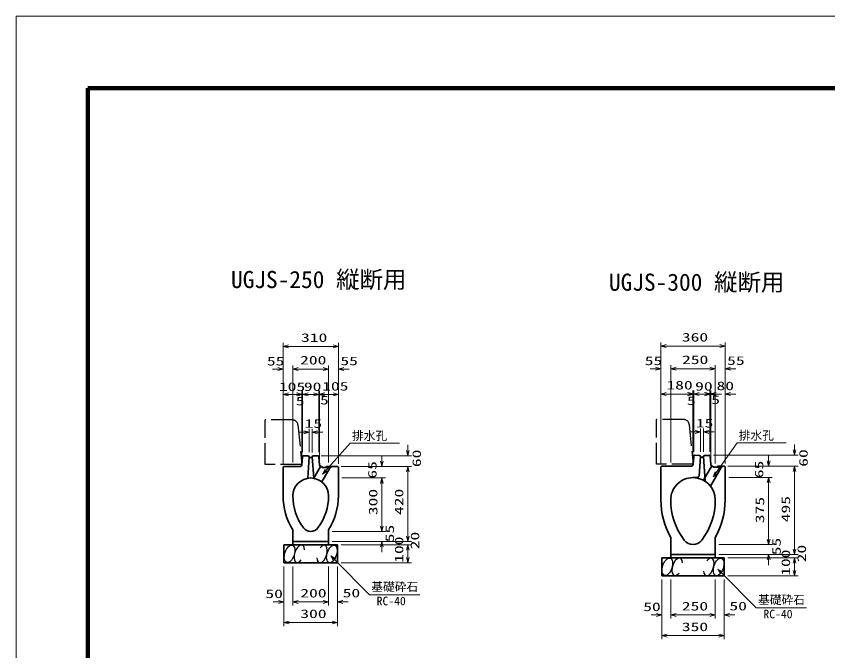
# Model space of a CAD drawing. Units: millimetres on the paper. Extents: x 0 to 841, y 0 to 594.
# Drawn here: x 0 to 227.4, y 416.3 to 594 of the extents above; entities that cross this region are included whole.
import ezdxf
from ezdxf.enums import TextEntityAlignment as Align

# ---------------------------------------------------------------- set-up
doc = ezdxf.new("R2010")
doc.units = ezdxf.units.MM
doc.linetypes.add('DASHED', pattern=[7.5, 6, -1.5])
for name, color, linetype, lineweight in [('D-STR-DIM（寸法）', 7, 'Continuous', 13), ('D-STR-HTXT(基礎砕石-旗)', 7, 'Continuous', 13), ('D-STR-HTXT（WS-旗）', 7, 'Continuous', 13), ('D-STR-STRF(グリ)', 7, 'Continuous', 25), ('D-STR-STRF(歩車)', 7, 'DASHED', 25), ('D-STR（構造物）', 1, 'Continuous', 35), ('D-TTL-LINE（区切線）', 7, 'Continuous', 18), ('D-TTL（外枠）', 2, 'Continuous', 140)]:
    doc.layers.add(name, color=color, linetype=linetype, lineweight=lineweight)
doc.layers.add('D-STR-TXT(文字)', color=7, linetype='Continuous')
doc.styles.add('ＭＳ ゴシック', font='')
doc.styles.get('ＭＳ ゴシック').set_extended_font_data('MS Gothic')

# ---------------------------------------------------------------- blocks, each defined once
blk = doc.blocks.new('_Open30')
at = {"color": 7, "linetype": 'Continuous', "lineweight": 13}
for p, q in [((-1, 0.2679), (0, 0)), ((0, 0), (-1, -0.2679)), ((0, 0), (-1, 0))]:
    blk.add_line(p, q, dxfattribs=at)

msp = doc.modelspace()

# ---------------------------------------------------------------- linework, layer by layer
at = {"layer": 'D-STR-DIM（寸法）'}
for p, q in [((74.75, 487.58), (74.75, 502.529)), ((90.25, 487.58), (90.25, 502.529)), ((180.599, 489.195), (180.599, 502.629)), ((198.599, 489.195), (198.599, 502.629)), ((76.25, 501.529), (88.75, 501.529)), ((182.099, 501.629), (197.099, 501.629)), ((74.75, 468.677), (74.75, 496.179)), ((77.5, 469.043), (77.5, 496.179)), ((77.5, 469.043), (77.5, 496.179)), ((87.5, 469.043), (87.5, 496.179)), ((87.5, 469.043), (87.5, 496.179)), ((90.25, 468.848), (90.25, 496.179)), ((180.599, 468.778), (180.599, 496.28)), ((183.349, 469.144), (183.349, 496.28)), ((183.349, 469.029), (183.349, 496.28)), ((195.849, 468.729), (195.849, 496.28)), ((195.849, 469.144), (195.849, 496.28)), ((198.599, 468.949), (198.599, 496.28)), ((73.25, 495.179), (71.75, 495.179)), ((79, 495.179), (80.5, 495.179)), ((79, 495.179), (86, 495.179)), ((86, 495.179), (84.5, 495.179)), ((91.75, 495.179), (93.25, 495.179)), ((179.099, 495.28), (177.599, 495.28)), ((184.849, 495.28), (186.349, 495.28)), ((184.849, 495.28), (194.349, 495.28)), ((194.349, 495.28), (192.849, 495.28)), ((200.099, 495.28), (201.599, 495.28)), ((74.75, 468.677), (74.75, 489.094)), ((79.994, 468.928), (79.994, 489.094)), ((79.994, 468.928), (79.994, 489.094)), ((80.244, 471.928), (80.244, 489.094)), ((80.244, 471.928), (80.244, 489.094)), ((84.744, 471.927), (84.744, 489.094)), ((84.744, 471.927), (84.744, 489.094)), ((84.994, 468.928), (84.994, 489.094)), ((84.994, 468.928), (84.994, 489.094)), ((90.25, 468.619), (90.25, 489.094)), ((180.599, 468.779), (180.599, 489.195)), ((189.599, 469.029), (189.599, 489.195)), ((189.599, 469.029), (189.599, 489.195)), ((189.849, 472.029), (189.849, 489.195)), ((189.849, 472.029), (189.849, 489.195)), ((194.35, 472.028), (194.35, 489.195)), ((194.35, 472.028), (194.35, 489.195)), ((194.599, 469.029), (194.599, 489.195)), ((194.599, 469.029), (194.599, 489.195)), ((198.599, 468.779), (198.599, 489.195)), ((76.25, 488.094), (78.494, 488.094)), ((78.494, 488.094), (76.994, 488.094)), ((78.744, 488.094), (77.244, 488.094)), ((81.744, 488.094), (83.244, 488.094)), ((83.244, 488.094), (81.744, 488.094)), ((86.244, 488.094), (87.744, 488.094)), ((86.494, 488.094), (87.994, 488.094)), ((86.494, 488.094), (88.75, 488.094)), ((182.099, 488.195), (188.099, 488.195)), ((188.099, 488.195), (186.599, 488.195)), ((188.349, 488.195), (186.849, 488.195)), ((191.349, 488.195), (192.849, 488.195)), ((192.85, 488.195), (191.35, 488.195)), ((193.099, 488.195), (191.599, 488.195)), ((195.85, 488.195), (197.35, 488.195)), ((196.099, 488.195), (197.599, 488.195)), ((200.099, 488.195), (201.599, 488.195)), ((80.605, 477.471), (79.105, 477.471)), ((82.105, 471.878), (82.105, 478.471)), ((82.896, 471.862), (82.896, 478.471)), ((84.396, 477.471), (85.896, 477.471)), ((190.21, 477.572), (188.71, 477.572)), ((191.71, 471.978), (191.71, 478.572)), ((192.501, 471.962), (192.501, 478.572)), ((194.001, 477.572), (195.501, 477.572)), ((109.702, 472.422), (109.702, 473.922)), ((218.052, 472.528), (218.052, 474.028)), ((85.463, 470.922), (110.702, 470.922)), ((102.442, 469.428), (102.442, 470.928)), ((195.35, 471.028), (219.052, 471.028)), ((210.792, 469.529), (210.792, 471.029)), ((91, 467.928), (103.442, 467.928)), ((91, 467.928), (110.702, 467.928)), ((91, 467.928), (110.702, 467.928)), ((109.702, 448.428), (109.702, 466.428)), ((109.702, 466.428), (109.702, 464.928)), ((199.349, 468.029), (219.052, 468.029)), ((199.349, 468.029), (211.792, 468.029)), ((199.349, 468.029), (219.052, 468.029)), ((218.052, 444.779), (218.052, 466.529)), ((218.052, 466.529), (218.052, 465.029)), ((91.25, 464.678), (103.442, 464.678)), ((91.25, 464.678), (103.442, 464.678)), ((199.599, 464.786), (211.792, 464.786)), ((199.599, 464.786), (211.792, 464.786)), ((102.442, 451.178), (102.442, 463.178)), ((102.442, 463.178), (102.442, 461.678)), ((210.792, 447.529), (210.792, 463.286)), ((210.792, 463.286), (210.792, 461.786)), ((102.442, 451.178), (102.442, 452.678)), ((88.5, 449.678), (103.442, 449.678)), ((88.5, 449.678), (103.442, 449.678)), ((109.702, 448.428), (109.702, 449.928)), ((109.702, 448.428), (109.702, 449.928)), ((210.792, 447.529), (210.792, 449.029)), ((88.5, 446.928), (110.702, 446.928)), ((88.5, 446.928), (103.442, 446.928)), ((88.5, 446.928), (110.702, 446.928)), ((88.5, 446.928), (110.702, 446.928)), ((91, 445.928), (110.702, 445.928)), ((91, 445.928), (110.702, 445.928)), ((91, 445.928), (110.702, 445.928)), ((91, 445.928), (110.702, 445.928)), ((196.849, 446.029), (211.792, 446.029)), ((196.849, 446.029), (211.792, 446.029)), ((218.052, 444.779), (218.052, 446.279)), ((102.442, 445.428), (102.442, 443.928)), ((109.702, 442.428), (109.702, 444.428)), ((109.702, 444.428), (109.702, 442.928)), ((109.702, 442.428), (109.702, 444.428)), ((109.702, 444.428), (109.702, 442.928)), ((196.849, 443.279), (219.052, 443.279)), ((196.849, 443.279), (211.792, 443.279)), ((196.849, 443.279), (219.052, 443.279)), ((199.349, 442.279), (219.052, 442.279)), ((199.349, 442.279), (219.052, 442.279)), ((210.792, 441.779), (210.792, 440.279)), ((75, 439.928), (75, 428.961)), ((75, 439.928), (75, 428.961)), ((77.5, 439.928), (77.5, 428.961)), ((77.5, 439.928), (77.5, 428.961)), ((77.5, 439.928), (77.5, 428.961)), ((77.5, 439.928), (77.5, 428.961)), ((87.5, 439.928), (87.5, 428.961)), ((87.5, 439.928), (87.5, 428.961)), ((87.5, 439.928), (87.5, 428.961)), ((87.5, 439.928), (87.5, 428.961)), ((90, 439.928), (90, 428.961)), ((90, 439.928), (90, 428.961)), ((91, 440.928), (110.702, 440.928)), ((91, 440.928), (110.702, 440.928)), ((218.052, 438.779), (218.052, 440.779)), ((218.052, 440.779), (218.052, 439.279)), ((199.349, 437.279), (219.052, 437.279)), ((180.849, 436.279), (180.849, 425.312)), ((183.349, 436.279), (183.349, 425.312)), ((183.349, 436.279), (183.349, 425.312)), ((195.849, 436.279), (195.849, 425.312)), ((195.849, 436.279), (195.849, 425.312)), ((198.349, 436.279), (198.349, 425.312)), ((73.5, 429.961), (72, 429.961)), ((73.5, 429.961), (72, 429.961)), ((79, 429.961), (80.5, 429.961)), ((79, 429.961), (86, 429.961)), ((79, 429.961), (80.5, 429.961)), ((79, 429.961), (86, 429.961)), ((86, 429.961), (84.5, 429.961)), ((86, 429.961), (84.5, 429.961)), ((91.5, 429.961), (93, 429.961)), ((91.5, 429.961), (93, 429.961)), ((75, 428.961), (75, 423.187)), ((75, 428.961), (75, 423.187)), ((90, 428.961), (90, 423.187)), ((90, 428.961), (90, 423.187)), ((179.349, 426.312), (177.849, 426.312)), ((180.849, 425.312), (180.849, 419.538)), ((184.849, 426.312), (186.349, 426.312)), ((184.849, 426.312), (194.349, 426.312)), ((194.349, 426.312), (192.849, 426.312)), ((198.349, 425.312), (198.349, 419.538)), ((199.849, 426.312), (201.349, 426.312)), ((76.5, 424.187), (88.5, 424.187)), ((76.5, 424.187), (88.5, 424.187)), ((182.349, 420.538), (196.849, 420.538))]:
    msp.add_line(p, q, dxfattribs=at)
at = {"layer": 'D-STR-HTXT(基礎砕石-旗)'}
for points in [[(113.044, 431.955), (98.94, 431.955), (89.217, 441.772)], [(221.393, 428.306), (207.29, 428.306), (197.567, 438.122)]]:
    msp.add_lwpolyline(points, dxfattribs=at)
at = {"layer": 'D-STR-HTXT（WS-旗）'}
for points in [[(107.377, 474.403), (93.588, 474.403), (86.825, 466.89)], [(215.726, 474.514), (201.938, 474.514), (196.116, 466.186)]]:
    msp.add_lwpolyline(points, dxfattribs=at)
at = {"layer": 'D-STR-STRF(グリ)'}
for centre, major_axis in [((76.575, 443.451), (0.79, 2.421)), ((88.424, 443.404), (-0.79, -2.421)), ((182.425, 439.802), (0.79, 2.421)), ((196.774, 439.755), (-0.79, -2.421))]:
    msp.add_ellipse(centre, major_axis=major_axis, ratio=0.5139, dxfattribs=at)
for centre, major_axis in [((79.316, 443.451), (0.79, 2.421)), ((85.684, 443.404), (-0.79, -2.421)), ((185.165, 439.802), (0.79, 2.421)), ((194.033, 439.755), (-0.79, -2.421))]:
    msp.add_ellipse(centre, major_axis=major_axis, ratio=0.5139, start_param=5.3575563, end_param=10.3750652, dxfattribs=at)
at = {"layer": 'D-STR-STRF(歩車)'}
for p, q in [((69.786, 468.428), (69.786, 480.928)), ((77.428, 480.928), (69.786, 480.928)), ((179.391, 468.529), (179.391, 481.029)), ((187.034, 481.029), (179.391, 481.029)), ((78.921, 479.577), (80.036, 468.428)), ((188.526, 479.678), (189.641, 468.529)), ((80.036, 468.428), (69.786, 468.428)), ((189.641, 468.529), (179.391, 468.529))]:
    msp.add_line(p, q, dxfattribs=at)
for centre in [(77.428, 479.428), (187.034, 479.529)]:
    msp.add_arc(centre, 1.5, 5.71077, 89.99998, dxfattribs=at)
at = {"layer": 'D-STR（構造物）'}
for p, q in [((80.026, 468.315), (80.221, 470.647)), ((80.52, 470.922), (81.875, 470.895)), ((82.106, 470.641), (81.649, 464.605)), ((81.875, 470.895), (82.106, 470.641)), ((83.125, 470.895), (82.894, 470.641)), ((83.35, 464.605), (82.894, 470.641)), ((84.469, 470.922), (83.125, 470.895)), ((84.962, 468.315), (84.768, 470.647)), ((189.632, 468.415), (189.826, 470.748)), ((191.48, 470.996), (190.131, 471.023)), ((191.291, 465.188), (191.711, 470.742)), ((191.711, 470.742), (191.48, 470.996)), ((192.73, 470.996), (192.499, 470.742)), ((192.499, 470.742), (193.027, 463.755)), ((194.068, 471.022), (192.73, 470.996)), ((194.373, 470.747), (194.567, 468.416)), ((82.644, 470.391), (82.356, 470.391)), ((191.961, 470.492), (192.249, 470.492)), ((74.75, 467.677), (75.005, 467.928)), ((74.75, 459.678), (74.75, 467.677)), ((75.005, 467.928), (79.603, 467.928)), ((85.546, 467.928), (85.385, 467.928)), ((85.385, 467.928), (85.546, 467.928)), ((85.546, 467.928), (85.719, 467.628)), ((85.719, 467.628), (88.071, 467.628)), ((86.893, 467.928), (86.719, 467.628)), ((86.893, 467.928), (90, 467.928)), ((88.071, 467.628), (88.244, 467.928)), ((90, 467.928), (90.25, 467.683)), ((90.25, 467.683), (90.25, 459.673)), ((180.599, 467.779), (180.849, 468.029)), ((180.599, 458.529), (180.599, 467.779)), ((180.849, 468.029), (189.209, 468.029)), ((195.151, 468.029), (194.99, 468.029)), ((195.325, 467.729), (195.151, 468.029)), ((196.325, 467.729), (195.325, 467.729)), ((196.325, 467.729), (196.498, 468.029)), ((197.676, 467.729), (196.325, 467.729)), ((196.498, 468.029), (198.349, 468.029)), ((197.849, 468.029), (197.676, 467.729)), ((198.349, 468.029), (198.599, 467.779)), ((198.599, 467.779), (198.599, 458.529)), ((190.855, 464.779), (189.599, 464.779)), ((191.291, 465.188), (190.855, 464.779)), ((77.5, 450.188), (77.5, 446.928)), ((87.5, 446.928), (87.5, 450.188)), ((183.349, 448.008), (183.349, 442.279)), ((195.849, 448.008), (195.849, 442.279)), ((75, 445.928), (90, 445.928)), ((75, 445.928), (75, 440.928)), ((77.5, 446.928), (87.5, 446.928)), ((77.5, 445.928), (77.5, 446.928)), ((87.5, 446.928), (77.5, 446.928)), ((87.5, 446.883), (87.5, 445.883)), ((90, 440.928), (90, 445.928)), ((180.849, 442.279), (198.349, 442.279)), ((180.849, 437.279), (180.849, 442.279)), ((183.349, 443.279), (195.849, 443.279)), ((195.849, 443.279), (183.349, 443.279)), ((198.349, 437.279), (198.349, 442.279)), ((75, 440.928), (90, 440.928)), ((180.849, 437.279), (198.349, 437.279))]:
    msp.add_line(p, q, dxfattribs=at)
at = {"layer": 'D-STR（構造物）', "linetype": 'DASHED'}
for p, q in [((83.361, 464.603), (85.287, 467.939)), ((87.994, 467.628), (85.647, 463.563)), ((194.892, 468.04), (192.574, 464.025)), ((194.516, 462.388), (197.599, 467.729))]:
    msp.add_line(p, q, dxfattribs=at)
at = {"layer": 'D-STR（構造物）'}
for centre, radius, start, end in [((80.52, 470.622), 0.3, 88.85382, 175.23628), ((82.356, 470.641), 0.25, 180, 270), ((82.644, 470.641), 0.25, 270, 0), ((84.469, 470.622), 0.3, 4.76357, 91.14615), ((190.125, 470.723), 0.3, 88.85382, 175.23628), ((191.961, 470.742), 0.25, 180, 270), ((192.249, 470.742), 0.25, 270, 0), ((194.074, 470.723), 0.3, 4.76357, 91.14615), ((189.208, 468.454), 0.425, 270, 355.23631), ((194.99, 468.454), 0.425, 184.76364, 270), ((79.603, 468.353), 0.425, 270, 355.23631), ((85.385, 468.353), 0.425, 184.76364, 270), ((82.5, 459.678), 5, 90, 180), ((82.5, 459.678), 5, 0, 90), ((189.599, 458.529), 6.25, 89.99994, 180), ((189.599, 458.529), 6.25, 0, 89.99994), ((92.5, 459.678), 17.75, 179.99998, 212.32053), ((92.5, 459.678), 15, 180, 216.8699), ((72.5, 459.678), 15, 323.1301, 0), ((72.5, 459.678), 17.75, 327.67946, 0), ((202.099, 458.529), 21.5, 180, 209.29721), ((202.099, 458.529), 18.75, 180, 216.86992), ((177.099, 458.529), 18.75, 323.13008, 359.99998), ((177.099, 458.529), 21.5, 330.70279, 359.99997), ((82.5, 452.178), 2.5, 216.86987, 323.13013), ((189.599, 449.154), 3.125, 216.8699, 323.1301)]:
    msp.add_arc(centre, radius, start, end, dxfattribs=at)
at = {"layer": 'D-TTL-LINE（区切線）'}
for p, q in [((841, 594), (0, 594)), ((0, 594), (0, 0))]:
    msp.add_line(p, q, dxfattribs=at)
at = {"layer": 'D-TTL（外枠）'}
for p, q in [((820.9, 573.9), (20.1, 573.9)), ((20.1, 573.9), (20.1, 20.1))]:
    msp.add_line(p, q, dxfattribs=at)

# ---------------------------------------------------------------- block references
at = {"layer": 'D-STR-DIM（寸法）', "xscale": 1.5, "yscale": 1.5}
for p, rotation in [((74.75, 501.529), 180), ((180.599, 501.629), 180), ((183.349, 495.28), 180), ((183.349, 495.28), 180), ((198.599, 495.28), 180), ((77.5, 495.179), 180), ((77.5, 495.179), 180), ((90.25, 495.179), 180), ((74.75, 488.094), 180), ((80.244, 488.094), 180), ((84.744, 488.094), 180), ((84.994, 488.094), 180), ((84.994, 488.094), 180), ((180.599, 488.195), 180), ((189.849, 488.195), 180), ((194.35, 488.195), 180), ((194.599, 488.195), 180), ((198.599, 488.195), 180), ((82.896, 477.471), 180), ((192.501, 477.572), 180), ((109.702, 470.922), 270), ((218.052, 471.028), 270), ((102.442, 467.928), 270), ((210.792, 468.029), 270), ((109.702, 467.928), 90), ((109.702, 467.928), 90), ((218.052, 468.029), 90), ((218.052, 468.029), 90), ((102.442, 464.678), 90), ((102.442, 464.678), 90), ((210.792, 464.786), 90), ((210.792, 464.786), 90), ((102.442, 449.678), 270), ((102.442, 449.678), 270), ((109.702, 446.928), 270), ((109.702, 446.928), 270), ((109.702, 446.928), 270), ((102.442, 446.928), 90), ((109.702, 445.928), 90), ((109.702, 445.928), 90), ((109.702, 445.928), 90), ((109.702, 445.928), 90), ((210.792, 446.029), 270), ((210.792, 446.029), 270), ((218.052, 443.279), 270), ((218.052, 443.279), 270), ((109.702, 440.928), 270), ((109.702, 440.928), 270), ((210.792, 443.279), 90), ((218.052, 442.279), 90), ((218.052, 442.279), 90), ((218.052, 437.279), 270), ((77.5, 429.961), 180), ((77.5, 429.961), 180), ((77.5, 429.961), 180), ((77.5, 429.961), 180), ((90, 429.961), 180), ((90, 429.961), 180), ((183.349, 426.312), 180), ((183.349, 426.312), 180), ((198.349, 426.312), 180), ((75, 424.187), 180), ((75, 424.187), 180), ((180.849, 420.538), 180)]:
    msp.add_blockref('_Open30', p, dxfattribs=dict(at, rotation=rotation))
for p in [(90.25, 501.529), (198.599, 501.629), (180.599, 495.28), (195.849, 495.28), (195.849, 495.28), (74.75, 495.179), (87.5, 495.179), (87.5, 495.179), (79.994, 488.094), (79.994, 488.094), (80.244, 488.094), (84.744, 488.094), (90.25, 488.094), (189.599, 488.195), (189.599, 488.195), (189.849, 488.195), (194.35, 488.195), (194.599, 488.195), (82.105, 477.471), (191.71, 477.572), (75, 429.961), (75, 429.961), (87.5, 429.961), (87.5, 429.961), (87.5, 429.961), (87.5, 429.961), (180.849, 426.312), (195.849, 426.312), (195.849, 426.312), (90, 424.187), (90, 424.187), (198.349, 420.538)]:
    msp.add_blockref('_Open30', p, dxfattribs=at)
at = {"layer": 'D-STR-HTXT(基礎砕石-旗)', "xscale": 1.5, "yscale": 1.5, "rotation": 134.72505}
for p in [(88.161, 442.837), (196.511, 439.188)]:
    msp.add_blockref('_Open30', p, dxfattribs=at)
at = {"layer": 'D-STR-HTXT（WS-旗）', "xscale": 1.5, "yscale": 1.5}
for p, rotation in [((85.822, 465.775), 228.00943), ((195.257, 464.957), 235.04413)]:
    msp.add_blockref('_Open30', p, dxfattribs=dict(at, rotation=rotation))

# ---------------------------------------------------------------- texts
at = {"layer": 'D-STR-DIM（寸法）', "style": 'ＭＳ ゴシック', "width": 1.5}
for s, p in [('310', (79.791, 502.066)), ('360', (186.474, 502.167)), ('55', (70.231, 495.472)), ('200', (79.526, 495.756)), ('55', (90.815, 495.536)), ('55', (176.08, 495.572)), ('250', (186.528, 495.857)), ('55', (199.164, 495.636)), ('105', (73.593, 488.306)), ('90', (80.589, 488.328)), ('105', (85.712, 488.445)), ('180', (182.153, 488.743)), ('90', (190.195, 488.429)), ('80', (196.197, 488.546)), ('5', (78.304, 484.316)), ('5', (85.11, 484.561)), ('5', (187.909, 484.417)), ('5', (194.716, 484.662)), ('15', (80.787, 478.009)), ('15', (190.393, 478.109)), ('50', (69.802, 430.328)), ('50', (69.802, 430.328)), ('200', (79.583, 430.498)), ('200', (79.583, 430.498)), ('50', (91.451, 430.536)), ('50', (91.451, 430.536)), ('50', (175.652, 426.679)), ('250', (186.474, 426.849)), ('50', (199.801, 426.886)), ('300', (79.583, 424.725)), ('300', (79.583, 424.725)), ('350', (186.474, 421.075))]:
    msp.add_text(s, height=2.405, dxfattribs=at).set_placement(p, align=Align.BOTTOM_LEFT)
for s, p in [('60', (114.107, 467.721)), ('60', (222.457, 467.822)), ('65', (101.676, 464.499)), ('65', (210.026, 464.607)), ('300', (101.905, 454.261)), ('420', (109.165, 454.303)), ('495', (217.515, 452.274)), ('375', (210.254, 452.028)), ('55', (106.551, 446.67)), ('100', (109.165, 440.928)), ('100', (109.165, 440.928)), ('20', (113.617, 444.709)), ('20', (113.617, 444.709)), ('55', (214.9, 443.021)), ('20', (221.966, 441.06)), ('100', (217.515, 437.279))]:
    msp.add_text(s, height=2.405, rotation=90, dxfattribs=at).set_placement(p, align=Align.BOTTOM_LEFT)
at = {"layer": 'D-STR-HTXT(基礎砕石-旗)', "style": 'ＭＳ ゴシック'}
for s, p in [('基礎砕石', (99.475, 432.291)), ('基礎砕石', (207.825, 428.642)), ('RC-40', (100.963, 428.305)), ('RC-40', (209.313, 424.656))]:
    msp.add_text(s, height=2.405, dxfattribs=at).set_placement(p, align=Align.BOTTOM_LEFT)
at = {"layer": 'D-STR-HTXT（WS-旗）', "style": 'ＭＳ ゴシック'}
for p in [(94.069, 474.555), (202.419, 474.666)]:
    msp.add_text('排水孔', height=2.405, dxfattribs=at).set_placement(p, align=Align.BOTTOM_LEFT)
at = {"layer": 'D-STR-TXT(文字)', "style": 'ＭＳ ゴシック'}
for s, p in [('UGJS-250 縦断用', (60.155, 516.421)), ('UGJS-300 縦断用', (166.043, 515.671))]:
    msp.add_text(s, height=4.811, dxfattribs=at).set_placement(p, align=Align.BOTTOM_LEFT)

doc.saveas('drawing.dxf')
